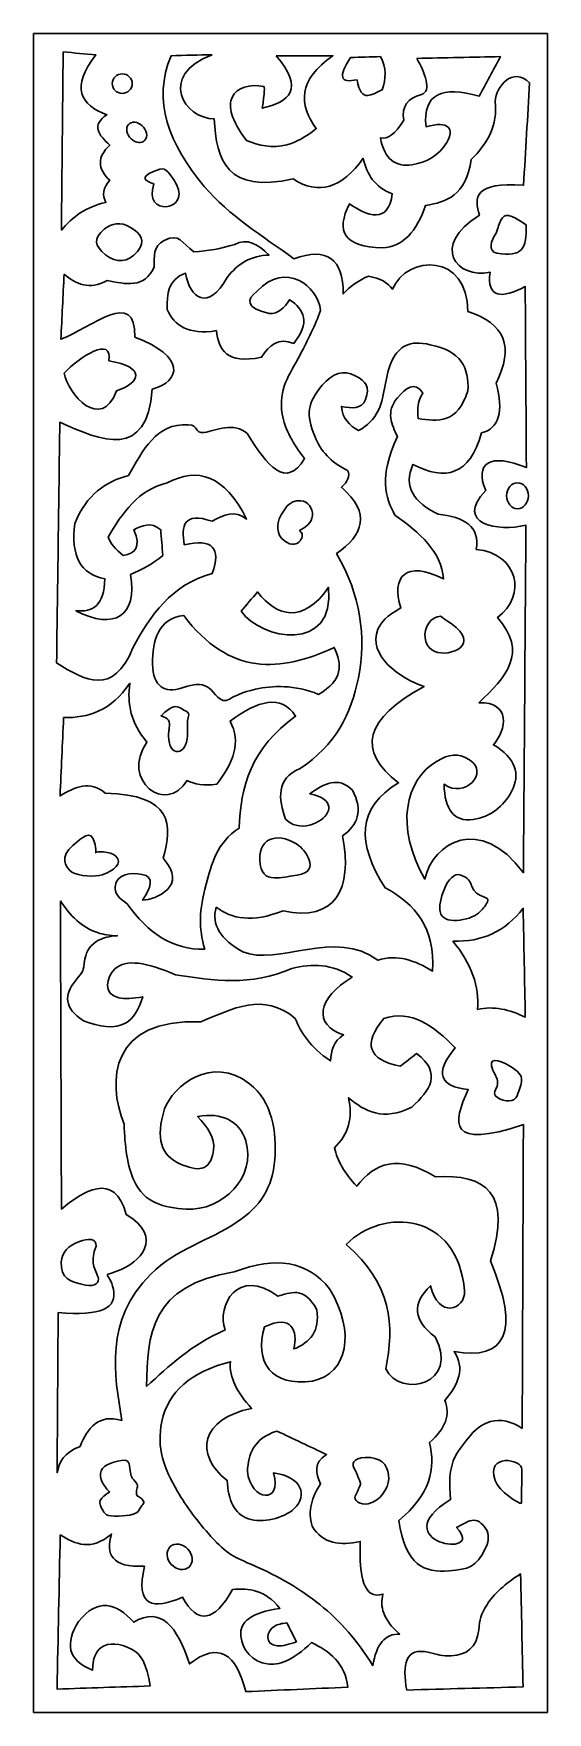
# Model space of a CAD drawing. Header units: centimetres. Extents: x 8.4 to 13.9, y -9 to 9.
import ezdxf

# ---------------------------------------------------------------- set-up
doc = ezdxf.new("R2010")
doc.units = ezdxf.units.CM
doc.header["$MEASUREMENT"] = 0
doc.layers.add('layer 1', color=7, linetype='Continuous')

msp = doc.modelspace()

# ---------------------------------------------------------------- linework, layer by layer
at = {"layer": 'layer 1', "color": 250, "lineweight": 30}
for points, knots in [([(8.40626, 9.00077), (8.40626, 9.00077), (13.93019, 9.00077), (13.93019, 9.00077), (13.93019, 9.00077), (13.93019, 9.00077), (13.93019, -9.04765), (13.93019, -9.04765), (13.93019, -9.04765), (13.93019, -9.04765), (8.40626, -9.04765), (8.40626, -9.04765), (8.40626, -9.04765), (8.40626, -9.04765), (8.40626, 9.00077), (8.40626, 9.00077)], [0, 0, 0, 0, 0.2, 0.2, 0.2, 0.2, 0.4, 0.4, 0.4, 0.4, 0.6, 0.6, 0.6, 0.6, 1, 1, 1, 1]), ([(8.72472, 8.80297), (8.84136, 8.79308), (8.95804, 8.78316), (9.07475, 8.7732), (9.07475, 8.7732), (8.80175, 8.41863), (8.91127, 8.23464), (9.19476, 8.12814), (9.19476, 8.12814), (9.02419, 8.01901), (9.10638, 7.90988), (9.22476, 7.80065), (9.22476, 7.80065), (9.09047, 7.67498), (9.09043, 7.5493), (9.22476, 7.42354), (9.22476, 7.42354), (9.15381, 7.34418), (9.14047, 7.26482), (9.18476, 7.18536), (9.18476, 7.18536), (8.97072, 7.13992), (8.82267, 7.02872), (8.70472, 6.88764), (8.70472, 6.88764), (8.71142, 7.52612), (8.71809, 8.16456), (8.72472, 8.80297)], [0, 0, 0, 0, 0.125, 0.125, 0.125, 0.125, 0.25, 0.25, 0.25, 0.25, 0.375, 0.375, 0.375, 0.375, 0.5, 0.5, 0.5, 0.5, 0.625, 0.625, 0.625, 0.625, 0.75, 0.75, 0.75, 0.75, 1, 1, 1, 1]), ([(10.32484, 8.7732), (10.1782, 8.76992), (10.03152, 8.76662), (9.88481, 8.76328), (9.88481, 8.76328), (9.68123, 8.27707), (9.86, 7.81187), (10.24186, 7.3578), (10.24186, 7.3578), (10.50875, 7.04046), (10.87074, 6.82433), (11.20491, 6.58), (11.20491, 6.58), (11.56269, 6.71024), (11.73378, 6.57669), (11.73495, 6.20288), (11.73495, 6.20288), (11.80983, 6.28085), (11.89546, 6.34805), (12.00497, 6.39144), (12.00497, 6.39144), (12.13544, 6.37419), (12.21238, 6.32145), (12.26499, 6.2525), (12.26499, 6.2525), (12.42236, 6.62936), (13.07829, 6.63701), (13.07506, 6.01433), (13.07506, 6.01433), (13.47466, 5.8858), (13.57565, 5.62836), (13.37802, 5.24201), (13.37802, 5.24201), (13.46231, 4.93488), (13.41031, 4.75664), (13.222, 4.70715), (13.222, 4.70715), (13.0945, 4.24996), (12.83148, 4.18734), (12.48442, 4.36934), (12.48442, 4.36934), (12.37974, 4.12932), (12.49243, 3.95834), (12.75392, 3.83448), (12.75392, 3.83448), (13.03201, 3.80325), (13.20932, 3.70382), (13.16526, 3.45445), (13.16526, 3.45445), (13.61575, 3.41206), (13.71465, 2.95663), (13.39221, 2.72254), (13.39221, 2.72254), (13.72681, 2.3511), (13.48463, 2.07537), (13.19363, 1.80765), (13.19363, 1.80765), (13.53911, 1.81589), (13.49437, 1.51992), (13.34913, 1.35368), (13.34913, 1.35368), (13.58993, 1.21873), (13.64151, 1.03546), (13.54545, 0.85407), (13.54545, 0.85407), (13.45842, 0.68974), (13.31756, 0.58067), (13.13235, 0.55324), (13.13235, 0.55324), (12.92145, 0.52197), (12.82706, 0.66279), (12.81844, 0.93009), (12.81844, 0.93009), (13.0443, 0.77144), (13.30707, 1.05651), (13.09329, 1.19353), (13.09329, 1.19353), (12.96554, 1.27545), (12.87043, 1.25226), (12.74627, 1.18056), (12.74627, 1.18056), (12.3985, 0.97952), (12.29026, 0.47466), (12.61077, -0.08881), (12.61077, -0.08881), (12.6997, 0.30092), (13.20513, 0.61129), (13.67216, -0.02012), (13.67216, -0.02012), (13.68108, 1.22509), (13.69004, 2.47026), (13.69899, 3.7154), (13.69899, 3.7154), (13.4028, 3.64336), (12.92403, 3.72649), (13.26648, 4.08806), (13.26648, 4.08806), (13.14264, 4.38351), (13.31439, 4.49751), (13.70426, 4.33477), (13.70426, 4.33477), (13.69991, 4.98317), (13.69556, 5.63157), (13.69125, 6.27994), (13.69125, 6.27994), (13.43708, 6.15067), (13.27442, 6.15115), (13.31321, 6.43697), (13.31321, 6.43697), (12.95825, 6.35576), (12.66359, 6.71964), (13.19892, 7.04766), (13.19892, 7.04766), (13.14101, 7.23952), (13.14287, 7.4081), (13.67367, 7.37045), (13.67367, 7.37045), (13.69537, 7.73776), (13.71707, 8.10505), (13.7388, 8.47233), (13.7388, 8.47233), (13.55565, 8.64967), (13.37904, 8.43465), (13.36818, 8.2723), (13.36818, 8.2723), (13.40002, 8.01732), (13.28798, 7.8193), (13.11065, 7.64721), (13.11065, 7.64721), (13.05512, 7.25522), (12.84445, 7.19045), (12.62071, 7.15338), (12.62071, 7.15338), (12.52459, 6.87486), (12.37745, 6.70593), (12.1559, 6.69707), (12.1559, 6.69707), (11.74744, 6.70563), (11.64779, 6.87308), (11.80414, 7.17213), (11.80414, 7.17213), (11.9934, 7.03167), (12.22346, 6.95568), (12.26267, 7.27841), (12.26267, 7.27841), (12.07557, 7.34716), (11.98919, 7.48726), (11.94863, 7.6597), (11.94863, 7.6597), (11.71936, 7.33659), (11.46918, 7.26255), (11.19818, 7.43748), (11.19818, 7.43748), (10.48773, 7.28045), (10.36687, 7.63745), (10.34883, 8.08403), (10.34883, 8.08403), (10.02887, 8.08426), (9.73313, 8.54527), (10.32484, 8.7732)], [0, 0, 0, 0, 0.02439024, 0.02439024, 0.02439024, 0.02439024, 0.04878049, 0.04878049, 0.04878049, 0.04878049, 0.07317073, 0.07317073, 0.07317073, 0.07317073, 0.09756098, 0.09756098, 0.09756098, 0.09756098, 0.12195122, 0.12195122, 0.12195122, 0.12195122, 0.14634146, 0.14634146, 0.14634146, 0.14634146, 0.17073171, 0.17073171, 0.17073171, 0.17073171, 0.19512195, 0.19512195, 0.19512195, 0.19512195, 0.2195122, 0.2195122, 0.2195122, 0.2195122, 0.24390244, 0.24390244, 0.24390244, 0.24390244, 0.26829268, 0.26829268, 0.26829268, 0.26829268, 0.29268293, 0.29268293, 0.29268293, 0.29268293, 0.31707317, 0.31707317, 0.31707317, 0.31707317, 0.34146341, 0.34146341, 0.34146341, 0.34146341, 0.36585366, 0.36585366, 0.36585366, 0.36585366, 0.3902439, 0.3902439, 0.3902439, 0.3902439, 0.41463415, 0.41463415, 0.41463415, 0.41463415, 0.43902439, 0.43902439, 0.43902439, 0.43902439, 0.46341463, 0.46341463, 0.46341463, 0.46341463, 0.48780488, 0.48780488, 0.48780488, 0.48780488, 0.51219512, 0.51219512, 0.51219512, 0.51219512, 0.53658537, 0.53658537, 0.53658537, 0.53658537, 0.56097561, 0.56097561, 0.56097561, 0.56097561, 0.58536585, 0.58536585, 0.58536585, 0.58536585, 0.6097561, 0.6097561, 0.6097561, 0.6097561, 0.63414634, 0.63414634, 0.63414634, 0.63414634, 0.65853659, 0.65853659, 0.65853659, 0.65853659, 0.68292683, 0.68292683, 0.68292683, 0.68292683, 0.70731707, 0.70731707, 0.70731707, 0.70731707, 0.73170732, 0.73170732, 0.73170732, 0.73170732, 0.75609756, 0.75609756, 0.75609756, 0.75609756, 0.7804878, 0.7804878, 0.7804878, 0.7804878, 0.80487805, 0.80487805, 0.80487805, 0.80487805, 0.82926829, 0.82926829, 0.82926829, 0.82926829, 0.85365854, 0.85365854, 0.85365854, 0.85365854, 0.87804878, 0.87804878, 0.87804878, 0.87804878, 0.90243902, 0.90243902, 0.90243902, 0.90243902, 0.92682927, 0.92682927, 0.92682927, 0.92682927, 0.95121951, 0.95121951, 0.95121951, 0.95121951, 1, 1, 1, 1]), ([(11.0149, 8.76328), (11.21821, 8.76328), (11.42156, 8.76328), (11.62494, 8.76328), (11.62494, 8.76328), (11.24557, 8.50201), (11.25652, 8.24068), (11.44493, 7.97928), (11.44493, 7.97928), (11.3295, 7.88416), (11.2254, 7.83052), (11.12909, 7.80503), (11.12909, 7.80503), (10.96855, 7.76254), (10.82949, 7.79818), (10.69487, 7.85027), (10.69487, 7.85027), (10.52751, 8.06921), (10.49799, 8.22044), (10.54042, 8.31514), (10.54042, 8.31514), (10.59003, 8.4258), (10.73808, 8.45907), (10.87907, 8.4328), (10.87907, 8.4328), (10.89312, 8.43017), (10.88894, 8.3668), (10.86489, 8.19761), (10.86489, 8.19761), (11.15831, 8.26818), (11.32057, 8.40235), (11.0149, 8.76328)], [0, 0, 0, 0, 0.11111111, 0.11111111, 0.11111111, 0.11111111, 0.22222222, 0.22222222, 0.22222222, 0.22222222, 0.33333333, 0.33333333, 0.33333333, 0.33333333, 0.44444444, 0.44444444, 0.44444444, 0.44444444, 0.55555556, 0.55555556, 0.55555556, 0.55555556, 0.66666667, 0.66666667, 0.66666667, 0.66666667, 0.77777778, 0.77777778, 0.77777778, 0.77777778, 1, 1, 1, 1]), ([(11.88497, 8.50525), (11.92572, 8.23698), (12.04854, 8.35522), (12.15499, 8.39609), (12.15499, 8.39609), (12.19528, 8.51521), (12.20202, 8.63436), (12.13498, 8.75335), (12.13498, 8.75335), (12.02828, 8.75008), (11.9216, 8.74677), (11.81496, 8.74343), (11.81496, 8.74343), (11.6772, 8.54196), (11.70051, 8.46257), (11.88497, 8.50525)], [0, 0, 0, 0, 0.2, 0.2, 0.2, 0.2, 0.4, 0.4, 0.4, 0.4, 0.6, 0.6, 0.6, 0.6, 1, 1, 1, 1]), ([(12.52501, 8.7335), (12.82501, 8.74015), (13.12503, 8.74677), (13.42508, 8.75335), (13.42508, 8.75335), (13.34838, 8.61114), (13.27171, 8.4689), (13.19507, 8.32662), (13.19507, 8.32662), (12.80366, 8.43935), (12.58682, 8.3598), (12.62502, 7.99913), (12.62502, 7.99913), (12.86916, 8.06801), (12.93907, 7.97652), (12.84857, 7.8311), (12.84857, 7.8311), (12.76043, 7.68957), (12.63764, 7.61572), (12.47227, 7.59072), (12.47227, 7.59072), (12.29594, 7.56403), (12.1778, 7.64949), (12.13498, 7.88004), (12.13498, 7.88004), (12.21061, 7.85896), (12.29395, 7.92181), (12.385, 8.0686), (12.385, 8.0686), (12.35899, 8.21742), (12.43105, 8.30771), (12.57512, 8.34653), (12.57512, 8.34653), (12.69225, 8.37809), (12.61264, 8.58529), (12.52501, 8.7335)], [0, 0, 0, 0, 0.1, 0.1, 0.1, 0.1, 0.2, 0.2, 0.2, 0.2, 0.3, 0.3, 0.3, 0.3, 0.4, 0.4, 0.4, 0.4, 0.5, 0.5, 0.5, 0.5, 0.6, 0.6, 0.6, 0.6, 0.7, 0.7, 0.7, 0.7, 0.8, 0.8, 0.8, 0.8, 1, 1, 1, 1]), ([(9.35925, 8.56768), (9.41837, 8.56768), (9.46661, 8.52053), (9.46661, 8.46267), (9.46661, 8.46267), (9.46661, 8.40484), (9.41837, 8.35769), (9.35925, 8.35769), (9.35925, 8.35769), (9.30012, 8.35769), (9.25188, 8.40484), (9.25188, 8.46267), (9.25188, 8.46267), (9.25188, 8.52053), (9.30012, 8.56768), (9.35925, 8.56768)], [0, 0, 0, 0, 0.2, 0.2, 0.2, 0.2, 0.4, 0.4, 0.4, 0.4, 0.6, 0.6, 0.6, 0.6, 1, 1, 1, 1]), ([(9.51472, 8.04356), (9.57384, 8.02682), (9.62208, 7.96602), (9.62208, 7.90813), (9.62208, 7.90813), (9.62208, 7.8503), (9.57384, 7.81683), (9.51472, 7.83357), (9.51472, 7.83357), (9.45559, 7.85033), (9.40735, 7.91114), (9.40735, 7.96897), (9.40735, 7.96897), (9.40735, 8.02682), (9.45559, 8.06033), (9.51472, 8.04356)], [0, 0, 0, 0, 0.2, 0.2, 0.2, 0.2, 0.4, 0.4, 0.4, 0.4, 0.6, 0.6, 0.6, 0.6, 1, 1, 1, 1]), ([(9.70006, 7.38371), (9.5793, 7.02693), (10.08705, 7.09254), (9.94661, 7.37229), (9.94661, 7.37229), (9.92893, 7.40635), (9.91223, 7.43317), (9.89628, 7.45509), (9.89628, 7.45509), (9.8216, 7.55793), (9.8084, 7.56539), (9.69689, 7.51846), (9.69689, 7.51846), (9.54354, 7.45379), (9.60427, 7.4165), (9.70006, 7.38371)], [0, 0, 0, 0, 0.2, 0.2, 0.2, 0.2, 0.4, 0.4, 0.4, 0.4, 0.6, 0.6, 0.6, 0.6, 1, 1, 1, 1]), ([(13.37743, 6.85505), (13.32351, 6.77478), (13.28756, 6.65884), (13.38642, 6.641), (13.38642, 6.641), (13.65971, 6.5917), (13.71253, 6.69198), (13.70099, 6.94423), (13.70099, 6.94423), (13.52097, 7.07071), (13.46872, 7.06981), (13.43084, 6.99596), (13.43084, 6.99596), (13.41361, 6.96236), (13.39933, 6.91368), (13.37743, 6.85505)], [0, 0, 0, 0, 0.2, 0.2, 0.2, 0.2, 0.4, 0.4, 0.4, 0.4, 0.6, 0.6, 0.6, 0.6, 1, 1, 1, 1]), ([(8.73439, 6.41382), (8.72289, 6.18106), (8.71135, 5.94826), (8.69978, 5.71547), (8.69978, 5.71547), (9.02281, 5.8355), (9.50838, 6.27277), (9.49583, 5.73837), (9.49583, 5.73837), (10.0441, 5.52821), (9.99423, 5.26422), (9.68041, 5.1774), (9.68041, 5.1774), (9.6275, 4.41883), (9.1406, 4.61754), (8.68825, 4.82251), (8.68825, 4.82251), (8.67674, 3.96009), (8.66521, 3.09764), (8.65364, 2.23519), (8.65364, 2.23519), (8.96, 2.04369), (9.26323, 1.87446), (9.47275, 2.39547), (9.47275, 2.39547), (9.66342, 2.74881), (9.8853, 3.07345), (10.32648, 3.19685), (10.32648, 3.19685), (10.42796, 3.47161), (10.32795, 3.57468), (10.02652, 3.50595), (10.02652, 3.50595), (9.99645, 3.70482), (10.00962, 3.86546), (10.32648, 3.75782), (10.32648, 3.75782), (10.44953, 3.83007), (10.57251, 3.88086), (10.69566, 3.78071), (10.69566, 3.78071), (10.46198, 4.25505), (10.17143, 4.34427), (9.84193, 4.16995), (9.84193, 4.16995), (9.53403, 4.09504), (9.36108, 3.85258), (9.2074, 3.58609), (9.2074, 3.58609), (9.23244, 3.52123), (9.28627, 3.4564), (9.36892, 3.39147), (9.36892, 3.39147), (9.49971, 3.40801), (9.56456, 3.47813), (9.48429, 3.66623), (9.48429, 3.66623), (9.57433, 3.70881), (9.66303, 3.75996), (9.77271, 3.66623), (9.77271, 3.66623), (9.78039, 3.57468), (9.78807, 3.48309), (9.79578, 3.39147), (9.79578, 3.39147), (9.69117, 3.30138), (9.57338, 3.23745), (9.44968, 3.1854), (9.44968, 3.1854), (9.52713, 2.74278), (9.27444, 2.57932), (8.8613, 2.79616), (8.8613, 2.79616), (9.04063, 2.77715), (9.16603, 2.85347), (9.17279, 3.13961), (9.17279, 3.13961), (8.91156, 3.18547), (8.80384, 3.38395), (8.84976, 3.73492), (8.84976, 3.73492), (8.97722, 4.0462), (9.18387, 4.18695), (9.4266, 4.25009), (9.4266, 4.25009), (9.58276, 4.51862), (9.72114, 4.81381), (10.06937, 4.79601), (10.06937, 4.79601), (10.1884, 4.79004), (10.12976, 4.70124), (10.24131, 4.71347), (10.24131, 4.71347), (10.36079, 4.72667), (10.56195, 4.83687), (10.70719, 4.69657), (10.70719, 4.69657), (10.91574, 4.3539), (11.12268, 4.09624), (11.31865, 4.43326), (11.31865, 4.43326), (11.20047, 4.58582), (11.10758, 4.74318), (11.07892, 4.91283), (11.07892, 4.91283), (11.03447, 5.17594), (11.15664, 5.33207), (11.27188, 5.5479), (11.27188, 5.5479), (11.35672, 5.70681), (11.43297, 5.86573), (11.4917, 6.02458), (11.4917, 6.02458), (11.45983, 6.28879), (11.115, 6.56083), (10.81103, 6.23064), (10.81103, 6.23064), (10.68811, 6.14029), (10.68317, 6.05723), (10.93793, 5.99023), (10.93793, 5.99023), (11.03745, 5.98712), (11.10464, 6.04844), (11.15713, 6.13906), (11.15713, 6.13906), (11.32211, 6.03398), (11.38025, 5.89226), (11.20328, 5.66968), (11.20328, 5.66968), (11.03882, 5.73876), (10.93891, 5.65168), (10.85717, 5.52085), (10.85717, 5.52085), (10.4794, 5.44425), (10.3955, 5.60141), (10.37263, 5.80706), (10.37263, 5.80706), (10.0696, 5.75796), (9.92073, 5.86216), (9.84193, 6.03602), (9.84193, 6.03602), (9.83624, 6.20116), (9.85425, 6.3545), (10.03806, 6.42526), (10.03806, 6.42526), (10.08875, 6.15677), (10.28085, 6.00709), (10.48799, 6.37947), (10.48799, 6.37947), (10.59921, 6.52561), (10.74403, 6.61453), (10.93793, 6.61989), (10.93793, 6.61989), (10.81965, 6.7344), (10.69873, 6.80783), (10.56875, 6.73437), (10.56875, 6.73437), (10.42256, 6.68549), (10.27644, 6.66762), (10.13035, 6.65423), (10.13035, 6.65423), (9.99851, 6.74708), (9.97639, 6.86069), (9.81052, 6.77776), (9.81052, 6.77776), (9.69028, 6.71754), (9.70192, 6.60367), (9.70349, 6.49395), (9.70349, 6.49395), (9.60041, 6.255), (9.3951, 6.30867), (9.19587, 6.34513), (9.19587, 6.34513), (9.00693, 6.24248), (8.86418, 6.30507), (8.73439, 6.41382)], [0, 0, 0, 0, 0.02222222, 0.02222222, 0.02222222, 0.02222222, 0.04444444, 0.04444444, 0.04444444, 0.04444444, 0.06666667, 0.06666667, 0.06666667, 0.06666667, 0.08888889, 0.08888889, 0.08888889, 0.08888889, 0.11111111, 0.11111111, 0.11111111, 0.11111111, 0.13333333, 0.13333333, 0.13333333, 0.13333333, 0.15555556, 0.15555556, 0.15555556, 0.15555556, 0.17777778, 0.17777778, 0.17777778, 0.17777778, 0.2, 0.2, 0.2, 0.2, 0.22222222, 0.22222222, 0.22222222, 0.22222222, 0.24444444, 0.24444444, 0.24444444, 0.24444444, 0.26666667, 0.26666667, 0.26666667, 0.26666667, 0.28888889, 0.28888889, 0.28888889, 0.28888889, 0.31111111, 0.31111111, 0.31111111, 0.31111111, 0.33333333, 0.33333333, 0.33333333, 0.33333333, 0.35555556, 0.35555556, 0.35555556, 0.35555556, 0.37777778, 0.37777778, 0.37777778, 0.37777778, 0.4, 0.4, 0.4, 0.4, 0.42222222, 0.42222222, 0.42222222, 0.42222222, 0.44444444, 0.44444444, 0.44444444, 0.44444444, 0.46666667, 0.46666667, 0.46666667, 0.46666667, 0.48888889, 0.48888889, 0.48888889, 0.48888889, 0.51111111, 0.51111111, 0.51111111, 0.51111111, 0.53333333, 0.53333333, 0.53333333, 0.53333333, 0.55555556, 0.55555556, 0.55555556, 0.55555556, 0.57777778, 0.57777778, 0.57777778, 0.57777778, 0.6, 0.6, 0.6, 0.6, 0.62222222, 0.62222222, 0.62222222, 0.62222222, 0.64444444, 0.64444444, 0.64444444, 0.64444444, 0.66666667, 0.66666667, 0.66666667, 0.66666667, 0.68888889, 0.68888889, 0.68888889, 0.68888889, 0.71111111, 0.71111111, 0.71111111, 0.71111111, 0.73333333, 0.73333333, 0.73333333, 0.73333333, 0.75555556, 0.75555556, 0.75555556, 0.75555556, 0.77777778, 0.77777778, 0.77777778, 0.77777778, 0.8, 0.8, 0.8, 0.8, 0.82222222, 0.82222222, 0.82222222, 0.82222222, 0.84444444, 0.84444444, 0.84444444, 0.84444444, 0.86666667, 0.86666667, 0.86666667, 0.86666667, 0.88888889, 0.88888889, 0.88888889, 0.88888889, 0.91111111, 0.91111111, 0.91111111, 0.91111111, 0.93333333, 0.93333333, 0.93333333, 0.93333333, 0.95555556, 0.95555556, 0.95555556, 0.95555556, 1, 1, 1, 1]), ([(9.17848, 6.62384), (9.2965, 6.52561), (9.42425, 6.53997), (9.52374, 6.65974), (9.52374, 6.65974), (9.61835, 6.77351), (9.55907, 6.84892), (9.44929, 6.91715), (9.44929, 6.91715), (9.34336, 6.98299), (9.2413, 6.96019), (9.16926, 6.90048), (9.16926, 6.90048), (9.04278, 6.79563), (9.06334, 6.71984), (9.17848, 6.62384)], [0, 0, 0, 0, 0.2, 0.2, 0.2, 0.2, 0.4, 0.4, 0.4, 0.4, 0.6, 0.6, 0.6, 0.6, 1, 1, 1, 1]), ([(9.21489, 5.48141), (9.61521, 5.42041), (9.55995, 5.24492), (9.2979, 5.16015), (9.2979, 5.16015), (9.13096, 4.71464), (8.77747, 5.12538), (8.73341, 5.34961), (8.73341, 5.34961), (8.89954, 5.52679), (9.26094, 5.75958), (9.21489, 5.48141)], [0, 0, 0, 0, 0.25, 0.25, 0.25, 0.25, 0.5, 0.5, 0.5, 0.5, 1, 1, 1, 1]), ([(10.36903, -0.39094), (10.31707, -0.57839), (10.41289, -0.73838), (10.65663, -0.87092), (10.65663, -0.87092), (11.01738, -1.02611), (11.66279, -0.61624), (12.10773, -0.96173), (12.10773, -0.96173), (12.3147, -0.89158), (12.50737, -0.96491), (12.69601, -1.07848), (12.69601, -1.07848), (12.72353, -0.61497), (12.50969, -0.35335), (12.18616, -0.18338), (12.18616, -0.18338), (11.87921, 0.29106), (11.87983, 0.6803), (12.32997, 0.94524), (12.32997, 0.94524), (11.87568, 1.29112), (11.96719, 1.63706), (12.6045, 1.98304), (12.6045, 1.98304), (12.34356, 2.06655), (11.9955, 2.31627), (12.10848, 2.59778), (12.10848, 2.59778), (12.13698, 2.6688), (12.2064, 2.74628), (12.35611, 2.82626), (12.35611, 2.82626), (12.24248, 3.16257), (12.4138, 3.34629), (12.81366, 3.1376), (12.81366, 3.1376), (12.79226, 3.4301), (12.55678, 3.63393), (12.29075, 3.82514), (12.29075, 3.82514), (12.18473, 4.01487), (12.11694, 4.23501), (12.31689, 4.66836), (12.31689, 4.66836), (12.25856, 4.80032), (12.18858, 4.93089), (12.31689, 5.08348), (12.31689, 5.08348), (12.40837, 5.19206), (12.49985, 5.27022), (12.59143, 5.13537), (12.59143, 5.13537), (12.5357, 5.05721), (12.53358, 4.96131), (12.53913, 4.86295), (12.53913, 4.86295), (12.75301, 4.82906), (12.96371, 4.80736), (13.07512, 5.16132), (13.07512, 5.16132), (13.0911, 5.40523), (12.99917, 5.59226), (12.66986, 5.65427), (12.66986, 5.65427), (12.4486, 5.71301), (12.33598, 5.63277), (12.2663, 5.4976), (12.2663, 5.4976), (12.17358, 5.3178), (12.19486, 5.121), (12.11289, 4.95093), (12.11289, 4.95093), (12.06714, 4.85597), (11.99569, 4.78336), (11.89856, 4.73322), (11.89856, 4.73322), (11.80695, 4.78923), (11.72551, 4.85546), (11.71554, 4.99267), (11.71554, 4.99267), (11.82643, 4.97214), (11.93441, 4.95697), (11.97471, 5.06821), (11.97471, 5.06821), (12.02351, 5.20312), (11.98471, 5.26085), (11.8631, 5.32312), (11.8631, 5.32312), (11.73917, 5.38652), (11.62151, 5.35227), (11.5103, 5.22028), (11.5103, 5.22028), (11.34538, 5.02468), (11.33443, 4.90913), (11.42944, 4.67163), (11.42944, 4.67163), (11.49176, 4.51587), (11.60086, 4.38877), (11.7809, 4.30513), (11.7809, 4.30513), (11.8162, 4.24455), (11.78169, 4.184), (11.71554, 4.12351), (11.71554, 4.12351), (12.04086, 3.84013), (11.94726, 3.61243), (11.66325, 3.41002), (11.66325, 3.41002), (11.92507, 2.96461), (11.98193, 2.5192), (11.89856, 2.07385), (11.89856, 2.07385), (11.82035, 1.6883), (11.64854, 1.34654), (11.27106, 1.10091), (11.27106, 1.10091), (11.00885, 0.985), (11.04049, 0.77708), (11.11419, 0.55606), (11.11419, 0.55606), (11.21488, 0.45118), (11.37058, 0.46992), (11.47385, 0.5329), (11.47385, 0.5329), (11.60815, 0.61476), (11.65393, 0.77144), (11.37564, 0.82848), (11.37564, 0.82848), (11.52814, 0.94008), (11.6806, 1.01879), (11.8332, 0.8674), (11.8332, 0.8674), (11.95677, 0.64408), (11.88666, 0.49282), (11.72861, 0.37444), (11.72861, 0.37444), (11.84029, -0.19868), (11.64573, -0.55378), (11.08804, -0.42986), (11.08804, -0.42986), (10.75475, -0.56124), (10.53587, -0.51619), (10.36903, -0.39094)], [0, 0, 0, 0, 0.02702703, 0.02702703, 0.02702703, 0.02702703, 0.05405405, 0.05405405, 0.05405405, 0.05405405, 0.08108108, 0.08108108, 0.08108108, 0.08108108, 0.10810811, 0.10810811, 0.10810811, 0.10810811, 0.13513514, 0.13513514, 0.13513514, 0.13513514, 0.16216216, 0.16216216, 0.16216216, 0.16216216, 0.18918919, 0.18918919, 0.18918919, 0.18918919, 0.21621622, 0.21621622, 0.21621622, 0.21621622, 0.24324324, 0.24324324, 0.24324324, 0.24324324, 0.27027027, 0.27027027, 0.27027027, 0.27027027, 0.2972973, 0.2972973, 0.2972973, 0.2972973, 0.32432432, 0.32432432, 0.32432432, 0.32432432, 0.35135135, 0.35135135, 0.35135135, 0.35135135, 0.37837838, 0.37837838, 0.37837838, 0.37837838, 0.40540541, 0.40540541, 0.40540541, 0.40540541, 0.43243243, 0.43243243, 0.43243243, 0.43243243, 0.45945946, 0.45945946, 0.45945946, 0.45945946, 0.48648649, 0.48648649, 0.48648649, 0.48648649, 0.51351351, 0.51351351, 0.51351351, 0.51351351, 0.54054054, 0.54054054, 0.54054054, 0.54054054, 0.56756757, 0.56756757, 0.56756757, 0.56756757, 0.59459459, 0.59459459, 0.59459459, 0.59459459, 0.62162162, 0.62162162, 0.62162162, 0.62162162, 0.64864865, 0.64864865, 0.64864865, 0.64864865, 0.67567568, 0.67567568, 0.67567568, 0.67567568, 0.7027027, 0.7027027, 0.7027027, 0.7027027, 0.72972973, 0.72972973, 0.72972973, 0.72972973, 0.75675676, 0.75675676, 0.75675676, 0.75675676, 0.78378378, 0.78378378, 0.78378378, 0.78378378, 0.81081081, 0.81081081, 0.81081081, 0.81081081, 0.83783784, 0.83783784, 0.83783784, 0.83783784, 0.86486486, 0.86486486, 0.86486486, 0.86486486, 0.89189189, 0.89189189, 0.89189189, 0.89189189, 0.91891892, 0.91891892, 0.91891892, 0.91891892, 0.94594595, 0.94594595, 0.94594595, 0.94594595, 1, 1, 1, 1]), ([(13.60879, 4.17196), (13.67383, 4.17196), (13.72687, 4.10921), (13.72687, 4.03228), (13.72687, 4.03228), (13.72687, 3.95539), (13.67383, 3.89263), (13.60879, 3.89263), (13.60879, 3.89263), (13.54372, 3.89263), (13.49068, 3.95539), (13.49068, 4.03228), (13.49068, 4.03228), (13.49068, 4.10921), (13.54372, 4.17196), (13.60879, 4.17196)], [0, 0, 0, 0, 0.2, 0.2, 0.2, 0.2, 0.4, 0.4, 0.4, 0.4, 0.6, 0.6, 0.6, 0.6, 1, 1, 1, 1]), ([(11.04921, 3.79154), (11.04921, 3.79154), (10.99823, 3.64988), (11.07471, 3.57399), (11.07471, 3.57399), (11.23926, 3.4107), (11.32878, 3.60626), (11.28374, 3.63977), (11.28374, 3.63977), (11.24295, 3.67012), (11.28374, 3.65494), (11.35512, 3.72071), (11.35512, 3.72071), (11.38542, 3.74864), (11.40048, 3.78363), (11.40333, 3.81875), (11.40333, 3.81875), (11.4096, 3.89601), (11.35695, 3.97391), (11.27864, 3.97874), (11.27864, 3.97874), (11.14599, 3.98691), (11.10249, 3.88219), (11.04921, 3.79154)], [0, 0, 0, 0, 0.14285714, 0.14285714, 0.14285714, 0.14285714, 0.28571429, 0.28571429, 0.28571429, 0.28571429, 0.42857143, 0.42857143, 0.42857143, 0.42857143, 0.57142857, 0.57142857, 0.57142857, 0.57142857, 0.71428571, 0.71428571, 0.71428571, 0.71428571, 1, 1, 1, 1]), ([(10.63683, 2.79016), (10.69553, 2.85953), (10.75426, 2.9289), (10.81299, 2.9983), (10.81299, 2.9983), (11.02379, 2.72705), (11.30351, 2.6558), (11.57808, 3.04763), (11.57808, 3.04763), (11.64838, 2.33518), (10.85194, 2.4842), (10.63683, 2.79016)], [0, 0, 0, 0, 0.25, 0.25, 0.25, 0.25, 0.5, 0.5, 0.5, 0.5, 1, 1, 1, 1]), ([(9.68457, 2.22047), (9.69084, 1.98427), (9.81095, 1.89998), (10.00341, 1.96728), (10.00341, 1.96728), (10.17264, 2.02647), (10.23608, 2.00526), (10.29527, 1.96358), (10.29527, 1.96358), (10.34759, 1.92677), (10.41482, 1.77882), (10.51224, 1.84634), (10.51224, 1.84634), (10.54908, 1.87187), (10.65101, 1.921), (10.79148, 1.95229), (10.79148, 1.95229), (10.97212, 1.99254), (11.21645, 2.00344), (11.468, 1.89729), (11.468, 1.89729), (11.74002, 2.04751), (11.71963, 2.22183), (11.63864, 2.40124), (11.63864, 2.40124), (11.06271, 2.13485), (10.50809, 2.09165), (10.02034, 2.74635), (10.02034, 2.74635), (9.74254, 2.7012), (9.68303, 2.48479), (9.68457, 2.22047)], [0, 0, 0, 0, 0.11111111, 0.11111111, 0.11111111, 0.11111111, 0.22222222, 0.22222222, 0.22222222, 0.22222222, 0.33333333, 0.33333333, 0.33333333, 0.33333333, 0.44444444, 0.44444444, 0.44444444, 0.44444444, 0.55555556, 0.55555556, 0.55555556, 0.55555556, 0.66666667, 0.66666667, 0.66666667, 0.66666667, 0.77777778, 0.77777778, 0.77777778, 0.77777778, 1, 1, 1, 1]), ([(12.78445, 2.73619), (12.78445, 2.73619), (12.76856, 2.74407), (12.89563, 2.65739), (12.89563, 2.65739), (13.22046, 2.43578), (12.88579, 2.28974), (12.72091, 2.35791), (12.72091, 2.35791), (12.62561, 2.39732), (12.5859, 2.51553), (12.63355, 2.62586), (12.63355, 2.62586), (12.6812, 2.73619), (12.78445, 2.73619), (12.78445, 2.73619)], [0, 0, 0, 0, 0.2, 0.2, 0.2, 0.2, 0.4, 0.4, 0.4, 0.4, 0.6, 0.6, 0.6, 0.6, 1, 1, 1, 1]), ([(8.72916, 1.64731), (8.99271, 1.64128), (9.23898, 1.72086), (9.4419, 2.01599), (9.4419, 2.01599), (9.40932, 1.79598), (9.45412, 1.58384), (9.62387, 1.38397), (9.62387, 1.38397), (9.33839, 0.97141), (9.83242, 0.59608), (10.05606, 0.97014), (10.05606, 0.97014), (10.13937, 0.93499), (10.23023, 0.90736), (10.37452, 0.93252), (10.37452, 0.93252), (10.55522, 1.15828), (10.64118, 1.38403), (10.51858, 1.60969), (10.51858, 1.60969), (10.8155, 1.82922), (11.06824, 1.90446), (11.22374, 1.66236), (11.22374, 1.66236), (10.74504, 1.32076), (10.63013, 0.90064), (10.61715, 0.4585), (10.61715, 0.4585), (10.37668, 0.30692), (10.31785, 0.06566), (10.26098, -0.1441), (10.26098, -0.1441), (10.18457, -0.42606), (10.18055, -0.61257), (10.24562, -0.84316), (10.24562, -0.84316), (9.90314, -0.85065), (9.63267, -0.66751), (9.41157, -0.3541), (9.41157, -0.3541), (9.31852, -0.29303), (9.27532, -0.23193), (9.28208, -0.17089), (9.28208, -0.17089), (9.29787, -0.02767), (9.45808, -0.01778), (9.57086, -0.03795), (9.57086, -0.03795), (9.71016, -0.06286), (9.66777, -0.17803), (9.57838, -0.31648), (9.57838, -0.31648), (9.71833, -0.30911), (10.07505, -0.16726), (9.79827, 0.13497), (9.79827, 0.13497), (9.90308, 0.49668), (9.90386, 0.81554), (9.17652, 0.83471), (9.17652, 0.83471), (9.01471, 0.97582), (8.85296, 0.90534), (8.69125, 0.80461), (8.69125, 0.80461), (8.7039, 1.08553), (8.71655, 1.36642), (8.72916, 1.64731)], [0, 0, 0, 0, 0.05555556, 0.05555556, 0.05555556, 0.05555556, 0.11111111, 0.11111111, 0.11111111, 0.11111111, 0.16666667, 0.16666667, 0.16666667, 0.16666667, 0.22222222, 0.22222222, 0.22222222, 0.22222222, 0.27777778, 0.27777778, 0.27777778, 0.27777778, 0.33333333, 0.33333333, 0.33333333, 0.33333333, 0.38888889, 0.38888889, 0.38888889, 0.38888889, 0.44444444, 0.44444444, 0.44444444, 0.44444444, 0.5, 0.5, 0.5, 0.5, 0.55555556, 0.55555556, 0.55555556, 0.55555556, 0.61111111, 0.61111111, 0.61111111, 0.61111111, 0.66666667, 0.66666667, 0.66666667, 0.66666667, 0.72222222, 0.72222222, 0.72222222, 0.72222222, 0.77777778, 0.77777778, 0.77777778, 0.77777778, 0.83333333, 0.83333333, 0.83333333, 0.83333333, 0.88888889, 0.88888889, 0.88888889, 0.88888889, 1, 1, 1, 1]), ([(9.82912, 1.644), (9.84922, 1.63216), (9.86703, 1.61287), (9.86703, 1.58177), (9.86703, 1.58177), (9.86703, 1.51064), (9.85772, 1.52611), (9.85772, 1.45191), (9.85772, 1.45191), (9.85772, 1.2043), (10.05966, 1.24513), (10.05966, 1.45499), (10.05966, 1.45499), (10.05966, 1.51064), (10.05966, 1.55083), (10.05966, 1.5972), (10.05966, 1.5972), (10.05966, 1.64358), (10.10006, 1.68688), (10.04724, 1.7147), (10.04724, 1.7147), (9.99443, 1.74253), (9.96645, 1.77344), (9.91364, 1.76416), (9.91364, 1.76416), (9.88527, 1.7592), (9.84696, 1.73004), (9.81762, 1.70416), (9.81762, 1.70416), (9.74993, 1.64442), (9.77653, 1.67504), (9.82912, 1.644)], [0, 0, 0, 0, 0.11111111, 0.11111111, 0.11111111, 0.11111111, 0.22222222, 0.22222222, 0.22222222, 0.22222222, 0.33333333, 0.33333333, 0.33333333, 0.33333333, 0.44444444, 0.44444444, 0.44444444, 0.44444444, 0.55555556, 0.55555556, 0.55555556, 0.55555556, 0.66666667, 0.66666667, 0.66666667, 0.66666667, 0.77777778, 0.77777778, 0.77777778, 0.77777778, 1, 1, 1, 1]), ([(9.04262, 0.34934), (9.08838, 0.25227), (9.07488, 0.18079), (9.07262, 0.19474), (9.07262, 0.19474), (9.06978, 0.21219), (9.23241, 0.21222), (9.29166, 0.15676), (9.29166, 0.15676), (9.36778, 0.08551), (9.26708, -0.00397), (9.14452, -0.04327), (9.14452, -0.04327), (9.07246, -0.06636), (8.88548, -0.05991), (8.81878, -0.01318), (8.81878, -0.01318), (8.73917, 0.0427), (8.6889, 0.15287), (8.82934, 0.27381), (8.82934, 0.27381), (8.873, 0.30387), (8.99811, 0.44381), (9.04262, 0.34934)], [0, 0, 0, 0, 0.14285714, 0.14285714, 0.14285714, 0.14285714, 0.28571429, 0.28571429, 0.28571429, 0.28571429, 0.42857143, 0.42857143, 0.42857143, 0.42857143, 0.57142857, 0.57142857, 0.57142857, 0.57142857, 0.71428571, 0.71428571, 0.71428571, 0.71428571, 1, 1, 1, 1]), ([(10.84305, 0.06771), (10.80299, 0.34688), (11.01271, 0.42439), (11.23256, 0.28876), (11.23256, 0.28876), (11.29302, 0.2515), (11.34097, 0.19354), (11.36983, 0.11525), (11.36983, 0.11525), (11.39591, 0.04439), (11.37872, -0.02459), (11.24168, -0.04561), (11.24168, -0.04561), (11.17328, -0.05612), (11.09383, -0.07366), (11.02421, -0.07681), (11.02421, -0.07681), (10.93476, -0.08086), (10.8607, -0.05534), (10.84305, 0.06771)], [0, 0, 0, 0, 0.16666667, 0.16666667, 0.16666667, 0.16666667, 0.33333333, 0.33333333, 0.33333333, 0.33333333, 0.5, 0.5, 0.5, 0.5, 0.66666667, 0.66666667, 0.66666667, 0.66666667, 1, 1, 1, 1]), ([(12.99871, -0.04541), (13.07735, -0.07168), (13.09963, -0.11838), (13.11545, -0.16204), (13.11545, -0.16204), (13.16784, -0.30675), (13.32351, -0.25914), (13.28478, -0.33613), (13.28478, -0.33613), (13.26465, -0.37621), (13.22968, -0.42009), (13.18775, -0.45583), (13.18775, -0.45583), (13.09656, -0.53347), (12.80013, -0.59269), (12.77611, -0.43761), (12.77611, -0.43761), (12.76379, -0.39694), (12.78206, -0.28641), (12.82213, -0.19223), (12.82213, -0.19223), (12.86217, -0.09815), (12.92397, -0.02041), (12.99871, -0.04541)], [0, 0, 0, 0, 0.14285714, 0.14285714, 0.14285714, 0.14285714, 0.28571429, 0.28571429, 0.28571429, 0.28571429, 0.42857143, 0.42857143, 0.42857143, 0.42857143, 0.57142857, 0.57142857, 0.57142857, 0.57142857, 0.71428571, 0.71428571, 0.71428571, 0.71428571, 1, 1, 1, 1]), ([(8.69429, -0.32329), (8.79927, -0.48376), (8.92588, -0.6079), (9.09256, -0.66446), (9.09256, -0.66446), (9.15779, -0.68658), (9.22917, -0.69839), (9.3078, -0.69793), (9.3078, -0.69793), (9.22424, -0.70286), (9.15684, -0.71953), (9.10413, -0.74678), (9.10413, -0.74678), (9.02193, -0.78929), (8.97536, -0.85763), (8.95866, -0.94736), (8.95866, -0.94736), (8.92925, -1.10537), (8.96056, -1.05491), (8.85326, -1.18583), (8.85326, -1.18583), (8.73358, -1.33181), (8.73191, -1.47447), (8.94206, -1.61114), (8.94206, -1.61114), (9.11243, -1.67263), (9.27493, -1.71012), (9.4002, -1.63368), (9.4002, -1.63368), (9.47537, -1.58782), (9.53717, -1.5009), (9.57917, -1.35357), (9.57917, -1.35357), (9.47216, -1.37374), (9.3848, -1.37847), (9.32114, -1.36472), (9.32114, -1.36472), (9.15498, -1.32885), (9.1826, -1.14639), (9.28006, -1.0553), (9.28006, -1.0553), (9.39644, -0.94639), (9.62365, -0.97999), (9.93311, -1.11941), (9.93311, -1.11941), (10.33697, -1.17785), (10.73912, -1.24632), (11.18373, -1.04917), (11.18373, -1.04917), (11.39983, -0.99955), (11.61609, -0.99355), (11.83264, -1.14283), (11.83264, -1.14283), (11.45121, -1.36855), (11.41137, -1.65803), (11.73825, -1.76334), (11.73825, -1.76334), (11.62936, -1.83073), (11.60681, -1.93487), (11.59667, -2.04432), (11.59667, -2.04432), (11.38029, -1.89206), (11.28096, -1.73986), (11.21913, -1.58772), (11.21913, -1.58772), (10.88083, -1.2974), (10.54264, -1.48358), (10.20448, -1.62284), (10.20448, -1.62284), (9.2312, -1.58847), (9.19436, -2.25295), (9.37859, -2.72337), (9.37859, -2.72337), (9.38722, -2.96139), (9.41477, -3.17618), (9.48824, -3.33451), (9.48824, -3.33451), (9.59802, -3.57119), (9.80758, -3.62273), (10.04721, -3.63667), (10.04721, -3.63667), (10.43544, -3.65931), (10.8075, -3.29186), (10.68713, -2.9011), (10.68713, -2.9011), (10.62307, -2.69311), (10.43087, -2.59202), (10.16908, -2.64142), (10.16908, -2.64142), (10.27504, -2.75318), (10.36037, -2.86883), (10.3404, -3.00445), (10.3404, -3.00445), (10.30523, -3.24344), (10.1665, -3.23105), (9.97697, -3.14897), (9.97697, -3.14897), (9.78006, -3.06361), (9.713, -2.87726), (9.81513, -2.55946), (9.81513, -2.55946), (9.90324, -2.31217), (10.32105, -1.97372), (10.72785, -2.28863), (10.72785, -2.28863), (10.97163, -2.47725), (11.02202, -2.81003), (10.99833, -3.10457), (10.99833, -3.10457), (10.97375, -3.40985), (10.84596, -3.6044), (10.59607, -3.77415), (10.59607, -3.77415), (10.27821, -3.99001), (9.95119, -4.05312), (9.66587, -4.33696), (9.66587, -4.33696), (9.16714, -4.833), (9.27417, -5.41586), (9.355, -5.90787), (9.355, -5.90787), (9.10465, -5.83734), (8.98768, -5.98383), (8.90666, -6.18886), (8.90666, -6.18886), (8.7276, -6.25372), (8.68361, -6.35887), (8.6589, -6.46985), (8.6589, -6.46985), (8.66285, -5.89613), (8.66677, -5.32246), (8.6707, -4.74881), (8.6707, -4.74881), (9.13371, -4.7921), (9.30712, -4.69718), (9.26391, -4.49867), (9.26391, -4.49867), (9.22084, -4.30083), (9.1239, -4.36871), (9.31143, -4.3007), (9.31143, -4.3007), (9.5455, -4.21577), (9.81719, -3.9437), (9.40219, -3.69511), (9.40219, -3.69511), (9.27865, -3.21759), (8.92506, -3.45142), (8.70609, -3.63657), (8.70609, -3.63657), (8.70214, -2.53212), (8.69821, -1.4277), (8.69429, -0.32329)], [0, 0, 0, 0, 0.02564103, 0.02564103, 0.02564103, 0.02564103, 0.05128205, 0.05128205, 0.05128205, 0.05128205, 0.07692308, 0.07692308, 0.07692308, 0.07692308, 0.1025641, 0.1025641, 0.1025641, 0.1025641, 0.12820513, 0.12820513, 0.12820513, 0.12820513, 0.15384615, 0.15384615, 0.15384615, 0.15384615, 0.17948718, 0.17948718, 0.17948718, 0.17948718, 0.20512821, 0.20512821, 0.20512821, 0.20512821, 0.23076923, 0.23076923, 0.23076923, 0.23076923, 0.25641026, 0.25641026, 0.25641026, 0.25641026, 0.28205128, 0.28205128, 0.28205128, 0.28205128, 0.30769231, 0.30769231, 0.30769231, 0.30769231, 0.33333333, 0.33333333, 0.33333333, 0.33333333, 0.35897436, 0.35897436, 0.35897436, 0.35897436, 0.38461538, 0.38461538, 0.38461538, 0.38461538, 0.41025641, 0.41025641, 0.41025641, 0.41025641, 0.43589744, 0.43589744, 0.43589744, 0.43589744, 0.46153846, 0.46153846, 0.46153846, 0.46153846, 0.48717949, 0.48717949, 0.48717949, 0.48717949, 0.51282051, 0.51282051, 0.51282051, 0.51282051, 0.53846154, 0.53846154, 0.53846154, 0.53846154, 0.56410256, 0.56410256, 0.56410256, 0.56410256, 0.58974359, 0.58974359, 0.58974359, 0.58974359, 0.61538462, 0.61538462, 0.61538462, 0.61538462, 0.64102564, 0.64102564, 0.64102564, 0.64102564, 0.66666667, 0.66666667, 0.66666667, 0.66666667, 0.69230769, 0.69230769, 0.69230769, 0.69230769, 0.71794872, 0.71794872, 0.71794872, 0.71794872, 0.74358974, 0.74358974, 0.74358974, 0.74358974, 0.76923077, 0.76923077, 0.76923077, 0.76923077, 0.79487179, 0.79487179, 0.79487179, 0.79487179, 0.82051282, 0.82051282, 0.82051282, 0.82051282, 0.84615385, 0.84615385, 0.84615385, 0.84615385, 0.87179487, 0.87179487, 0.87179487, 0.87179487, 0.8974359, 0.8974359, 0.8974359, 0.8974359, 0.92307692, 0.92307692, 0.92307692, 0.92307692, 0.94871795, 0.94871795, 0.94871795, 0.94871795, 1, 1, 1, 1]), ([(12.91475, -0.7554), (13.11349, -1.0001), (13.20157, -1.24479), (13.17899, -1.48958), (13.17899, -1.48958), (13.35005, -1.44953), (13.52117, -1.49198), (13.69236, -1.57199), (13.69236, -1.57199), (13.68478, -1.18239), (13.67723, -0.79283), (13.66971, -0.40329), (13.66971, -0.40329), (13.47842, -0.65058), (13.22674, -0.76795), (12.91475, -0.7554)], [0, 0, 0, 0, 0.2, 0.2, 0.2, 0.2, 0.4, 0.4, 0.4, 0.4, 0.6, 0.6, 0.6, 0.6, 1, 1, 1, 1]), ([(13.65922, -5.99508), (13.6634, -4.906), (13.66762, -3.81689), (13.67184, -2.72775), (13.67184, -2.72775), (12.86213, -3.00063), (12.90936, -2.71624), (13.07891, -2.35219), (13.07891, -2.35219), (12.76356, -2.31885), (12.71735, -2.16863), (12.94015, -1.90153), (12.94015, -1.90153), (12.70898, -1.67159), (12.46942, -1.48349), (12.17061, -1.58856), (12.17061, -1.58856), (11.94356, -1.85985), (12.00246, -2.03093), (12.34722, -2.10182), (12.34722, -2.10182), (12.40612, -2.05593), (12.46498, -2.01004), (12.52384, -1.96412), (12.52384, -1.96412), (12.80259, -2.17703), (12.66754, -2.36063), (12.47338, -2.53997), (12.47338, -2.53997), (12.16195, -2.69516), (11.96863, -2.58638), (11.79215, -2.43982), (11.79215, -2.43982), (11.84264, -2.65267), (11.79221, -2.83215), (11.64076, -2.97812), (11.64076, -2.97812), (11.67024, -3.11586), (11.75015, -3.25359), (11.88045, -3.39123), (11.88045, -3.39123), (12.0739, -3.13879), (12.33049, -3.04285), (12.72568, -3.29108), (12.72568, -3.29108), (13.26197, -3.25557), (13.55637, -3.46005), (13.31861, -4.19242), (13.31861, -4.19242), (13.63928, -4.96548), (13.48163, -5.26388), (12.92753, -5.16886), (12.92753, -5.16886), (13.04535, -5.34418), (12.97809, -5.51944), (12.82661, -5.69464), (12.82661, -5.69464), (12.88972, -5.84496), (12.83507, -5.99508), (12.66261, -6.1453), (12.66261, -6.1453), (12.73, -6.4249), (12.67114, -6.70442), (12.33461, -6.98405), (12.33461, -6.98405), (12.39768, -7.46744), (12.61509, -7.54887), (12.87249, -7.52627), (12.87249, -7.52627), (13.08369, -7.50775), (13.1635, -7.48647), (13.26213, -7.29068), (13.26213, -7.29068), (13.29472, -7.22605), (13.30622, -7.16135), (13.28076, -7.09671), (13.28076, -7.09671), (13.1715, -6.89716), (13.06215, -7.00928), (12.95276, -7.05916), (12.95276, -7.05916), (13.1217, -7.23649), (12.92034, -7.27479), (12.76954, -7.2121), (12.76954, -7.2121), (12.61875, -7.14938), (12.51848, -6.9856), (12.88968, -6.75871), (12.88968, -6.75871), (12.87305, -6.5925), (12.87001, -6.43025), (12.94191, -6.29005), (12.94191, -6.29005), (12.97897, -6.21766), (13.05087, -6.13392), (13.10379, -6.06955), (13.10379, -6.06955), (13.17281, -5.98565), (13.24442, -5.94011), (13.31812, -5.92043), (13.31812, -5.92043), (13.42816, -5.89108), (13.54134, -5.91692), (13.65922, -5.99508)], [0, 0, 0, 0, 0.03703704, 0.03703704, 0.03703704, 0.03703704, 0.07407407, 0.07407407, 0.07407407, 0.07407407, 0.11111111, 0.11111111, 0.11111111, 0.11111111, 0.14814815, 0.14814815, 0.14814815, 0.14814815, 0.18518519, 0.18518519, 0.18518519, 0.18518519, 0.22222222, 0.22222222, 0.22222222, 0.22222222, 0.25925926, 0.25925926, 0.25925926, 0.25925926, 0.2962963, 0.2962963, 0.2962963, 0.2962963, 0.33333333, 0.33333333, 0.33333333, 0.33333333, 0.37037037, 0.37037037, 0.37037037, 0.37037037, 0.40740741, 0.40740741, 0.40740741, 0.40740741, 0.44444444, 0.44444444, 0.44444444, 0.44444444, 0.48148148, 0.48148148, 0.48148148, 0.48148148, 0.51851852, 0.51851852, 0.51851852, 0.51851852, 0.55555556, 0.55555556, 0.55555556, 0.55555556, 0.59259259, 0.59259259, 0.59259259, 0.59259259, 0.62962963, 0.62962963, 0.62962963, 0.62962963, 0.66666667, 0.66666667, 0.66666667, 0.66666667, 0.7037037, 0.7037037, 0.7037037, 0.7037037, 0.74074074, 0.74074074, 0.74074074, 0.74074074, 0.77777778, 0.77777778, 0.77777778, 0.77777778, 0.81481481, 0.81481481, 0.81481481, 0.81481481, 0.85185185, 0.85185185, 0.85185185, 0.85185185, 0.88888889, 0.88888889, 0.88888889, 0.88888889, 0.92592593, 0.92592593, 0.92592593, 0.92592593, 1, 1, 1, 1]), ([(13.39253, -2.43739), (13.46695, -2.49071), (13.58003, -2.48481), (13.60386, -2.41962), (13.60386, -2.41962), (13.63017, -2.34765), (13.6521, -2.29644), (13.65291, -2.25279), (13.65291, -2.25279), (13.65396, -2.19662), (13.62017, -2.1529), (13.51588, -2.09349), (13.51588, -2.09349), (13.40629, -2.03103), (13.27635, -1.99824), (13.34492, -2.14415), (13.34492, -2.14415), (13.35884, -2.16912), (13.3708, -2.19383), (13.3806, -2.21601), (13.3806, -2.21601), (13.39453, -2.24751), (13.39675, -2.27319), (13.39361, -2.29495), (13.39361, -2.29495), (13.38423, -2.36017), (13.32658, -2.39014), (13.39253, -2.43739)], [0, 0, 0, 0, 0.125, 0.125, 0.125, 0.125, 0.25, 0.25, 0.25, 0.25, 0.375, 0.375, 0.375, 0.375, 0.5, 0.5, 0.5, 0.5, 0.625, 0.625, 0.625, 0.625, 0.75, 0.75, 0.75, 0.75, 1, 1, 1, 1]), ([(11.7676, -4.0167), (12.2563, -4.43987), (12.288, -4.89238), (12.19172, -5.35323), (12.19172, -5.35323), (12.35124, -5.67803), (12.99799, -5.51614), (12.72186, -5.00855), (12.72186, -5.00855), (12.48854, -4.83501), (12.472, -4.6521), (12.67238, -4.45985), (12.67238, -4.45985), (12.75578, -4.82029), (13.04662, -4.72215), (13.03996, -4.51615), (13.03996, -4.51615), (12.96603, -3.67069), (12.16306, -3.6154), (11.7676, -4.0167)], [0, 0, 0, 0, 0.16666667, 0.16666667, 0.16666667, 0.16666667, 0.33333333, 0.33333333, 0.33333333, 0.33333333, 0.5, 0.5, 0.5, 0.5, 0.66666667, 0.66666667, 0.66666667, 0.66666667, 1, 1, 1, 1]), ([(9.09942, -4.36677), (9.12279, -4.4245), (9.06501, -4.47447), (8.96513, -4.45378), (8.96513, -4.45378), (8.80051, -4.41966), (8.69106, -4.38454), (8.70426, -4.20393), (8.70426, -4.20393), (8.71194, -4.09931), (8.77744, -4.03006), (8.89849, -3.98434), (8.89849, -3.98434), (8.99003, -3.9498), (9.08449, -3.94707), (9.07762, -4.03626), (9.07762, -4.03626), (9.04733, -4.11792), (9.04076, -4.17078), (9.04775, -4.21813), (9.04775, -4.21813), (9.05475, -4.26545), (9.07534, -4.30726), (9.09942, -4.36677)], [0, 0, 0, 0, 0.14285714, 0.14285714, 0.14285714, 0.14285714, 0.28571429, 0.28571429, 0.28571429, 0.28571429, 0.42857143, 0.42857143, 0.42857143, 0.42857143, 0.57142857, 0.57142857, 0.57142857, 0.57142857, 0.71428571, 0.71428571, 0.71428571, 0.71428571, 1, 1, 1, 1]), ([(9.62061, -5.54348), (9.86389, -5.32171), (10.09924, -5.09621), (10.46708, -4.9362), (10.46708, -4.9362), (10.36802, -4.67707), (10.60454, -4.2506), (11.0333, -4.57297), (11.0333, -4.57297), (11.15481, -4.54206), (11.31505, -4.45151), (11.45081, -4.72053), (11.45081, -4.72053), (11.48556, -4.94333), (11.38355, -5.06917), (11.20488, -5.14052), (11.20488, -5.14052), (11.25014, -4.94492), (11.17785, -4.76097), (10.89031, -4.90214), (10.89031, -4.90214), (10.77638, -5.28075), (10.96231, -5.54821), (11.40506, -5.48672), (11.40506, -5.48672), (11.78215, -5.40201), (11.87176, -4.96357), (11.58808, -4.49351), (11.58808, -4.49351), (11.35358, -4.19842), (11.01228, -4.1379), (10.56431, -4.31189), (10.56431, -4.31189), (9.66355, -4.45174), (9.62809, -4.99117), (9.62061, -5.54348)], [0, 0, 0, 0, 0.1, 0.1, 0.1, 0.1, 0.2, 0.2, 0.2, 0.2, 0.3, 0.3, 0.3, 0.3, 0.4, 0.4, 0.4, 0.4, 0.5, 0.5, 0.5, 0.5, 0.6, 0.6, 0.6, 0.6, 0.7, 0.7, 0.7, 0.7, 0.8, 0.8, 0.8, 0.8, 1, 1, 1, 1]), ([(12.05318, -8.5473), (12.08936, -8.31377), (12.1859, -8.2), (12.34288, -8.20593), (12.34288, -8.20593), (12.16022, -8.04877), (12.12701, -7.90805), (12.16182, -7.77472), (12.16182, -7.77472), (11.95804, -7.84221), (11.90379, -7.59664), (11.91739, -7.20876), (11.91739, -7.20876), (11.70315, -7.25974), (11.51912, -7.23584), (11.40137, -7.04706), (11.40137, -7.04706), (11.35012, -6.88095), (11.39839, -6.73121), (11.4919, -6.5889), (11.4919, -6.5889), (11.44036, -6.4751), (11.41303, -6.36428), (11.55527, -6.27448), (11.55527, -6.27448), (11.37725, -6.19064), (11.19919, -6.10681), (11.02114, -6.02294), (11.02114, -6.02294), (10.76409, -6.10661), (10.71906, -6.27438), (10.70429, -6.45415), (10.70429, -6.45415), (10.73697, -6.78008), (11.09101, -6.81375), (10.98493, -6.47212), (10.98493, -6.47212), (11.28913, -6.51042), (11.35796, -6.71594), (11.20769, -6.85627), (11.20769, -6.85627), (11.0933, -6.96303), (10.86459, -7.01505), (10.71533, -6.96647), (10.71533, -6.96647), (10.56182, -6.91643), (10.49947, -6.76299), (10.48701, -6.55297), (10.48701, -6.55297), (10.12555, -6.276), (10.20885, -5.88686), (10.74955, -5.78039), (10.74955, -5.78039), (10.60019, -5.61272), (10.50368, -5.44505), (10.52323, -5.27731), (10.52323, -5.27731), (10.09842, -5.38605), (9.85249, -5.6), (9.78555, -5.91923), (9.78555, -5.91923), (9.72476, -6.20906), (9.80935, -6.42324), (9.95361, -6.67128), (9.95361, -6.67128), (10.04881, -6.83502), (10.16934, -6.99627), (10.31308, -7.15519), (10.31308, -7.15519), (10.48685, -7.34741), (10.55251, -7.37296), (10.7822, -7.47272), (10.7822, -7.47272), (11.03568, -7.58286), (11.27198, -7.71797), (11.48346, -7.88875), (11.48346, -7.88875), (11.70273, -8.06583), (11.89546, -8.28137), (12.05318, -8.5473)], [0, 0, 0, 0, 0.04761905, 0.04761905, 0.04761905, 0.04761905, 0.0952381, 0.0952381, 0.0952381, 0.0952381, 0.14285714, 0.14285714, 0.14285714, 0.14285714, 0.19047619, 0.19047619, 0.19047619, 0.19047619, 0.23809524, 0.23809524, 0.23809524, 0.23809524, 0.28571429, 0.28571429, 0.28571429, 0.28571429, 0.33333333, 0.33333333, 0.33333333, 0.33333333, 0.38095238, 0.38095238, 0.38095238, 0.38095238, 0.42857143, 0.42857143, 0.42857143, 0.42857143, 0.47619048, 0.47619048, 0.47619048, 0.47619048, 0.52380952, 0.52380952, 0.52380952, 0.52380952, 0.57142857, 0.57142857, 0.57142857, 0.57142857, 0.61904762, 0.61904762, 0.61904762, 0.61904762, 0.66666667, 0.66666667, 0.66666667, 0.66666667, 0.71428571, 0.71428571, 0.71428571, 0.71428571, 0.76190476, 0.76190476, 0.76190476, 0.76190476, 0.80952381, 0.80952381, 0.80952381, 0.80952381, 0.85714286, 0.85714286, 0.85714286, 0.85714286, 0.9047619, 0.9047619, 0.9047619, 0.9047619, 1, 1, 1, 1]), ([(11.92144, -6.58858), (11.92144, -6.58858), (11.88614, -6.68782), (11.86261, -6.72284), (11.86261, -6.72284), (11.83908, -6.75787), (11.92144, -6.82792), (12.0038, -6.80457), (12.0038, -6.80457), (12.27696, -6.72712), (12.30954, -6.32909), (12.02733, -6.30837), (12.02733, -6.30837), (11.86849, -6.29669), (11.81555, -6.35507), (11.85084, -6.41929), (11.85084, -6.41929), (11.88614, -6.4835), (11.92144, -6.58858), (11.92144, -6.58858)], [0, 0, 0, 0, 0.16666667, 0.16666667, 0.16666667, 0.16666667, 0.33333333, 0.33333333, 0.33333333, 0.33333333, 0.5, 0.5, 0.5, 0.5, 0.66666667, 0.66666667, 0.66666667, 0.66666667, 1, 1, 1, 1]), ([(13.65098, -6.79873), (13.65098, -6.79873), (13.65687, -6.4368), (13.65687, -6.4368), (13.65687, -6.4368), (13.6587, -6.32248), (13.2639, -6.25667), (13.36861, -6.55355), (13.36861, -6.55355), (13.40979, -6.6703), (13.62745, -6.81041), (13.65098, -6.79873)], [0, 0, 0, 0, 0.25, 0.25, 0.25, 0.25, 0.5, 0.5, 0.5, 0.5, 1, 1, 1, 1]), ([(9.2246, -6.67812), (9.2246, -6.67812), (9.0855, -6.74713), (9.12462, -6.82477), (9.12462, -6.82477), (9.16374, -6.90242), (9.16809, -6.93692), (9.27676, -6.93692), (9.27676, -6.93692), (9.38542, -6.93692), (9.51583, -6.93261), (9.54625, -6.8636), (9.54625, -6.8636), (9.57668, -6.79458), (9.6158, -6.80321), (9.57233, -6.75576), (9.57233, -6.75576), (9.52887, -6.70831), (9.51148, -6.73851), (9.51148, -6.68243), (9.51148, -6.68243), (9.51148, -6.62636), (9.54625, -6.61773), (9.49844, -6.56597), (9.49844, -6.56597), (9.45063, -6.51421), (9.45497, -6.49696), (9.44193, -6.42363), (9.44193, -6.42363), (9.42889, -6.3503), (9.43324, -6.32011), (9.31153, -6.34599), (9.31153, -6.34599), (9.18982, -6.37187), (9.11593, -6.42363), (9.12462, -6.5099), (9.12462, -6.5099), (9.13331, -6.59617), (9.2246, -6.67812), (9.2246, -6.67812)], [0, 0, 0, 0, 0.09090909, 0.09090909, 0.09090909, 0.09090909, 0.18181818, 0.18181818, 0.18181818, 0.18181818, 0.27272727, 0.27272727, 0.27272727, 0.27272727, 0.36363636, 0.36363636, 0.36363636, 0.36363636, 0.45454545, 0.45454545, 0.45454545, 0.45454545, 0.54545455, 0.54545455, 0.54545455, 0.54545455, 0.63636364, 0.63636364, 0.63636364, 0.63636364, 0.72727273, 0.72727273, 0.72727273, 0.72727273, 0.81818182, 0.81818182, 0.81818182, 0.81818182, 1, 1, 1, 1]), ([(8.69253, -7.1367), (8.85584, -7.2433), (9.02595, -7.31361), (9.24404, -7.12992), (9.24404, -7.12992), (9.17923, -7.34789), (9.24502, -7.49241), (9.59809, -7.47548), (9.59809, -7.47548), (9.49922, -7.91142), (9.68764, -7.94982), (10.00665, -7.80751), (10.00665, -7.80751), (10.16774, -8.10562), (10.347, -8.07848), (10.54453, -7.72621), (10.54453, -7.72621), (10.72187, -7.70908), (10.896, -7.72925), (11.05519, -7.92949), (11.05519, -7.92949), (10.74481, -7.97207), (10.61823, -8.07565), (10.63376, -8.22633), (10.63376, -8.22633), (10.64987, -8.38281), (10.76066, -8.50196), (10.91917, -8.52684), (10.91917, -8.52684), (11.03938, -8.54568), (11.18788, -8.49421), (11.39565, -8.29541), (11.39565, -8.29541), (11.58654, -8.39445), (11.75688, -8.514), (11.78378, -8.7765), (11.78378, -8.7765), (11.41833, -8.79229), (11.05291, -8.80812), (10.68752, -8.82394), (10.68752, -8.82394), (10.58764, -8.41962), (10.39923, -8.27955), (10.08152, -8.52577), (10.08152, -8.52577), (9.95325, -8.12362), (9.77392, -7.90228), (9.48236, -8.07857), (9.48236, -8.07857), (9.29277, -7.87069), (9.09756, -7.80965), (8.88996, -8.07179), (8.88996, -8.07179), (8.74413, -8.30498), (8.76793, -8.48682), (9.03978, -8.59355), (9.03978, -8.59355), (9.04177, -8.46992), (9.0773, -8.39222), (9.13256, -8.35048), (9.13256, -8.35048), (9.21332, -8.28954), (9.3363, -8.3053), (9.45844, -8.36647), (9.45844, -8.36647), (9.55407, -8.41433), (9.62871, -8.52687), (9.65937, -8.76294), (9.65937, -8.76294), (9.32571, -8.77423), (8.99209, -8.78551), (8.65847, -8.79683), (8.65847, -8.79683), (8.66985, -8.24342), (8.68119, -7.69004), (8.69253, -7.1367)], [0, 0, 0, 0, 0.05, 0.05, 0.05, 0.05, 0.1, 0.1, 0.1, 0.1, 0.15, 0.15, 0.15, 0.15, 0.2, 0.2, 0.2, 0.2, 0.25, 0.25, 0.25, 0.25, 0.3, 0.3, 0.3, 0.3, 0.35, 0.35, 0.35, 0.35, 0.4, 0.4, 0.4, 0.4, 0.45, 0.45, 0.45, 0.45, 0.5, 0.5, 0.5, 0.5, 0.55, 0.55, 0.55, 0.55, 0.6, 0.6, 0.6, 0.6, 0.65, 0.65, 0.65, 0.65, 0.7, 0.7, 0.7, 0.7, 0.75, 0.75, 0.75, 0.75, 0.8, 0.8, 0.8, 0.8, 0.85, 0.85, 0.85, 0.85, 0.9, 0.9, 0.9, 0.9, 1, 1, 1, 1]), ([(9.87514, -7.26513), (9.92449, -7.22015), (10.01031, -7.23266), (10.06623, -7.29305), (10.06623, -7.29305), (10.12208, -7.35341), (10.12738, -7.43932), (10.07803, -7.48433), (10.07803, -7.48433), (10.02864, -7.52931), (9.94282, -7.5168), (9.88693, -7.45644), (9.88693, -7.45644), (9.83105, -7.39609), (9.82575, -7.31014), (9.87514, -7.26513)], [0, 0, 0, 0, 0.2, 0.2, 0.2, 0.2, 0.4, 0.4, 0.4, 0.4, 0.6, 0.6, 0.6, 0.6, 1, 1, 1, 1]), ([(12.41707, -8.80688), (12.83422, -8.79573), (13.25141, -8.78454), (13.66863, -8.77332), (13.66863, -8.77332), (13.65958, -8.36831), (13.65056, -7.96328), (13.64157, -7.55821), (13.64157, -7.55821), (13.47535, -7.66614), (13.35567, -7.7707), (13.27713, -7.89378), (13.27713, -7.89378), (13.21549, -7.99036), (13.20301, -8.05247), (13.19118, -8.15881), (13.19118, -8.15881), (13.16951, -8.35353), (13.05934, -8.4312), (12.89671, -8.43937), (12.89671, -8.43937), (12.80288, -8.44404), (12.74542, -8.42358), (12.65911, -8.40302), (12.65911, -8.40302), (12.39612, -8.34033), (12.37089, -8.53501), (12.41707, -8.80688)], [0, 0, 0, 0, 0.125, 0.125, 0.125, 0.125, 0.25, 0.25, 0.25, 0.25, 0.375, 0.375, 0.375, 0.375, 0.5, 0.5, 0.5, 0.5, 0.625, 0.625, 0.625, 0.625, 0.75, 0.75, 0.75, 0.75, 1, 1, 1, 1]), ([(11.1301, -8.08535), (11.07324, -8.09022), (11.03196, -8.10131), (11.00205, -8.11691), (11.00205, -8.11691), (10.90273, -8.1688), (10.88721, -8.32262), (11.02526, -8.33235), (11.02526, -8.33235), (11.08255, -8.33637), (11.15559, -8.31539), (11.23223, -8.28863), (11.23223, -8.28863), (11.19818, -8.22085), (11.16412, -8.1531), (11.1301, -8.08535)], [0, 0, 0, 0, 0.2, 0.2, 0.2, 0.2, 0.4, 0.4, 0.4, 0.4, 0.6, 0.6, 0.6, 0.6, 1, 1, 1, 1])]:
    msp.add_open_spline(points, degree=3, knots=knots, dxfattribs=at)

doc.saveas('drawing.dxf')
